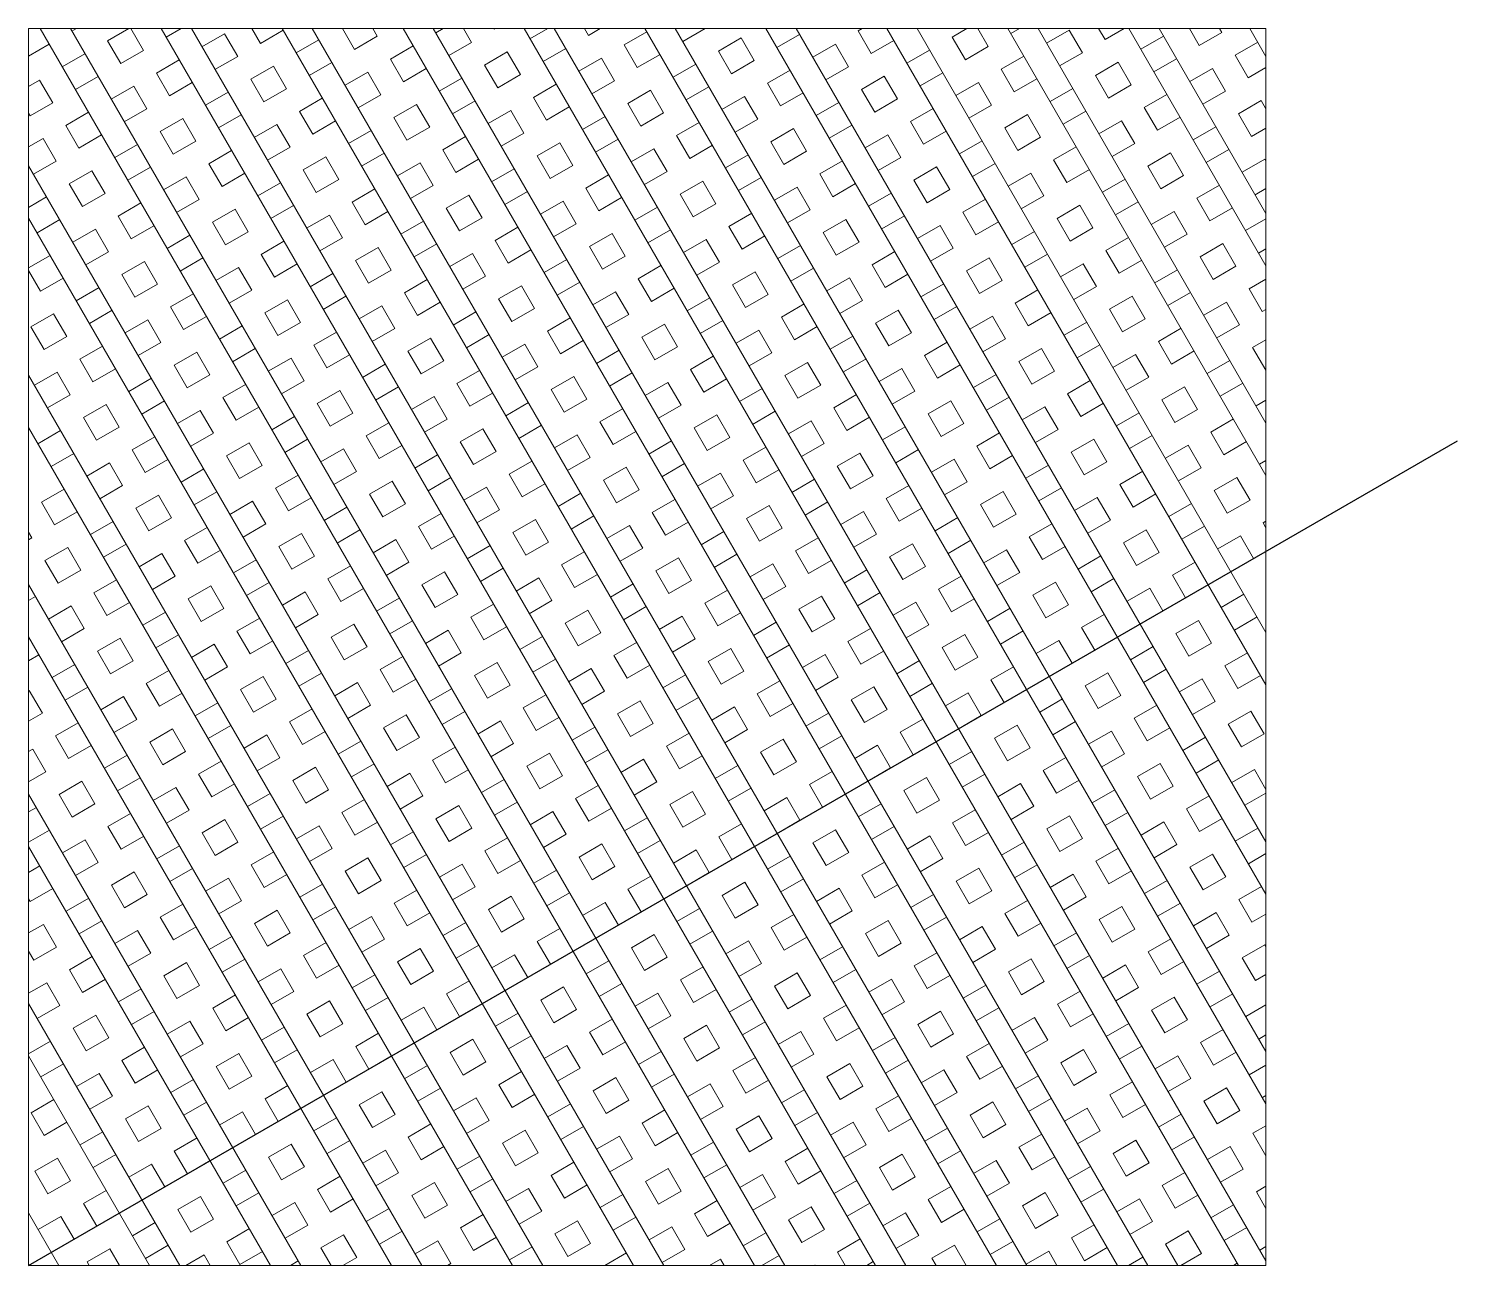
# Model space of a CAD drawing. Header units: millimetres. Extents: x 0 to 34.6, y 0 to 30.
import ezdxf

# ---------------------------------------------------------------- set-up
doc = ezdxf.new("R2010")
doc.units = ezdxf.units.MM
doc.layers.get('0').update_dxf_attribs({"lineweight": 13, "true_color": 0xffffff})

msp = doc.modelspace()

# ---------------------------------------------------------------- hatches: boundary and pattern name
h = msp.add_hatch()
h.set_pattern_fill('BOX', color=256, scale=0.1, angle=30, style=0)
h.paths.add_polyline_path([(0, 0), (30, 0), (30, 30), (0, 30)], flags=0)

# ---------------------------------------------------------------- linework, layer by layer
for p, q in [((30, 30), (0, 30)), ((0, 30), (0, 0)), ((30, 0), (30, 30)), ((0, 0), (30, 0))]:
    msp.add_line(p, q)
at = {"lineweight": 25}
msp.add_line((0, 0), (34.641, 20), dxfattribs=at)

doc.saveas('drawing.dxf')
